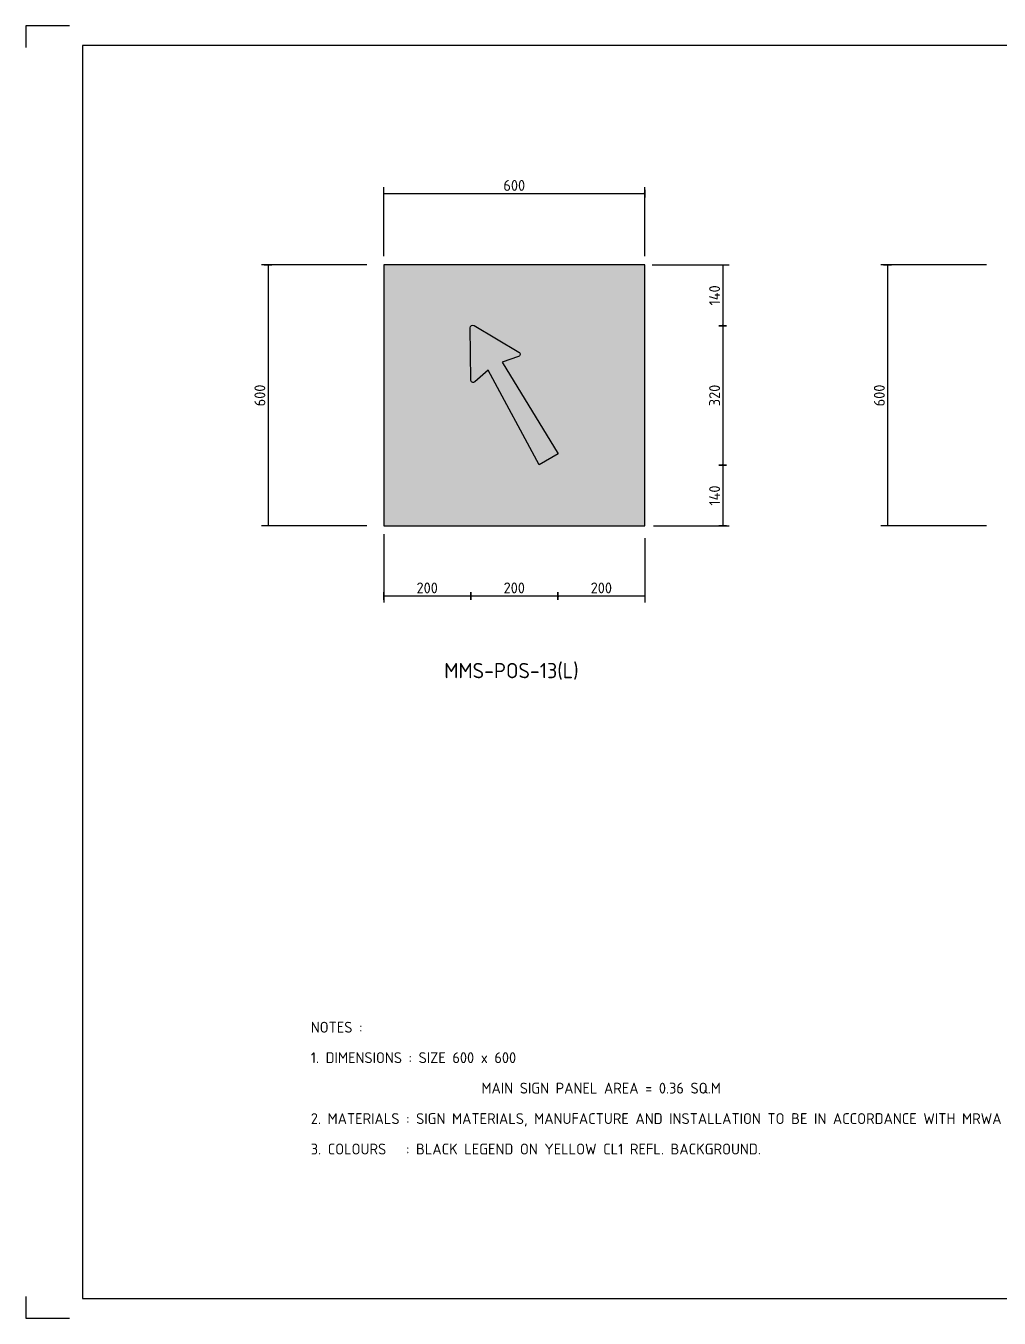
# Model space of a CAD drawing. Extents: x 0 to 420, y 0 to 297.
# Drawn here: x 0 to 223.7, y 0 to 297 of the extents above; entities that cross this region are included whole.
import ezdxf
from ezdxf.enums import TextEntityAlignment as Align

# ---------------------------------------------------------------- set-up
doc = ezdxf.new("R2010")
doc.units = 0
doc.header["$LTSCALE"] = 0.3
doc.header["$MEASUREMENT"] = 0
doc.layers.get('0').update_dxf_attribs({"linetype": 'CONTINUOUS'})
doc.layers.get('DEFPOINTS').update_dxf_attribs({"linetype": 'CONTINUOUS'})
for name, color, linetype in [('L25', 1, 'CONTINUOUS'), ('L35', 3, 'CONTINUOUS'), ('NOTES', 1, 'CONTINUOUS'), ('T25', 1, 'CONTINUOUS'), ('TBLK18', 4, 'CONTINUOUS'), ('TBLK25', 1, 'CONTINUOUS'), ('TBLK35', 3, 'CONTINUOUS'), ('TBLK50', 7, 'CONTINUOUS')]:
    doc.layers.add(name, color=color, linetype=linetype)
doc.layers.add('yellow', color=7, linetype='CONTINUOUS', true_color=0xfedb00)
doc.styles.add('iso', font='iso3098b.shx')
doc.dimstyles.new('SIGNSDIM', dxfattribs={"dimtxt": 2.5, "dimasz": 0.2, "dimexe": 1.5, "dimexo": 2, "dimtad": 1, "dimdec": 4, "dimlfac": 10, "dimrnd": 1, "dimdsep": 46, "dimtxsty": 'iso', "dimblk": 'SGNDIM', "dimcen": 2.5, "dimse2": 1, "dimadec": 0, "dimazin": 0, "dimtfac": 1, "dimtdec": 4, "dimtix": 1, "dimtmove": 0, "dimatfit": 3, "dimldrblk": 'SGNDIM', "dimfxl": 1, "dimtolj": 1, "dimtzin": 0, "dimarcsym": 0})

# ---------------------------------------------------------------- blocks, each defined once
blk = doc.blocks.new('SGNDIM')
for p, q in [((0, 0), (-1, 0)), ((0, 4.5), (0, -4.5))]:
    blk.add_line(p, q)
blk = doc.blocks.new('*D2')
at = {"layer": 'DEFPOINTS', "color": 0, "transparency": 16777216}
for p in [(122.2710472290646, 220.7818762520793), (142.2516035956606, 181.2913300942917), (122.2710472290646, 165.9509098701171)]:
    blk.add_point(p, dxfattribs=at)
at = {"layer": 'T25', "color": 0, "lineweight": -2, "transparency": 16777216}
for p, q in [((142.2516035956606, 179.2913300942917), (142.2516035956606, 164.4509098701171)), ((142.0516035956607, 165.9509098701171), (122.4710472290646, 165.9509098701171))]:
    blk.add_line(p, q, dxfattribs=at)
at = {"layer": 'T25', "color": 0, "lineweight": -2, "transparency": 16777216, "xscale": 0.2, "yscale": 0.2, "zscale": 0.2, "rotation": 180}
blk.add_blockref('SGNDIM', (122.2710472290646, 165.9509098701171), dxfattribs=at)
at = {"layer": 'T25', "color": 0, "lineweight": -2, "transparency": 16777216, "xscale": 0.2, "yscale": 0.2, "zscale": 0.2}
blk.add_blockref('SGNDIM', (142.2516035956606, 165.9509098701171), dxfattribs=at)
at = {"layer": 'T25', "color": 0, "transparency": 16777216, "insert": (132.2613254123626, 167.8259098701171), "char_height": 2.5, "attachment_point": 5, "style": 'iso'}
blk.add_mtext('\\A1;200', dxfattribs=at)
blk = doc.blocks.new('*D3')
at = {"layer": 'DEFPOINTS', "color": 0, "transparency": 16777216}
for p in [(102.2321599622566, 224.0842478800833), (82.25160359566058, 182.1807969158722), (82.25160359566058, 165.9509098701172)]:
    blk.add_point(p, dxfattribs=at)
at = {"layer": 'T25', "color": 0, "lineweight": -2, "transparency": 16777216}
for p, q in [((82.25160359566058, 180.1807969158722), (82.25160359566058, 164.4509098701172)), ((102.0321599622566, 165.9509098701172), (82.45160359566059, 165.9509098701172))]:
    blk.add_line(p, q, dxfattribs=at)
at = {"layer": 'T25', "color": 0, "lineweight": -2, "transparency": 16777216, "xscale": 0.2, "yscale": 0.2, "zscale": 0.2, "rotation": 180}
blk.add_blockref('SGNDIM', (82.25160359566058, 165.9509098701172), dxfattribs=at)
at = {"layer": 'T25', "color": 0, "lineweight": -2, "transparency": 16777216, "xscale": 0.2, "yscale": 0.2, "zscale": 0.2}
blk.add_blockref('SGNDIM', (102.2321599622566, 165.9509098701172), dxfattribs=at)
at = {"layer": 'T25', "color": 0, "transparency": 16777216, "insert": (92.24188177895861, 167.8259098701172), "char_height": 2.5, "attachment_point": 5, "style": 'iso'}
blk.add_mtext('\\A1;200', dxfattribs=at)
blk = doc.blocks.new('*D4')
at = {"layer": 'DEFPOINTS', "color": 0, "transparency": 16777216}
for p in [(141.953355524986, 242.0548077980703), (145.8402021727645, 228.0610642554485), (160.1625795504189, 228.0610642554485)]:
    blk.add_point(p, dxfattribs=at)
at = {"layer": 'T25', "color": 0, "lineweight": -2, "transparency": 16777216}
for p, q in [((143.953355524986, 242.0548077980703), (161.6625795504189, 242.0548077980703)), ((160.1625795504189, 241.8548077980703), (160.1625795504189, 228.2610642554485))]:
    blk.add_line(p, q, dxfattribs=at)
at = {"layer": 'T25', "color": 0, "lineweight": -2, "transparency": 16777216, "xscale": 0.2, "yscale": 0.2, "zscale": 0.2}
for p, rotation in [((160.1625795504189, 242.0548077980703), 90), ((160.1625795504189, 228.0610642554485), 270)]:
    blk.add_blockref('SGNDIM', p, dxfattribs=dict(at, rotation=rotation))
at = {"layer": 'T25', "color": 0, "transparency": 16777216, "insert": (158.2875795504189, 235.0579360267594), "char_height": 2.5, "attachment_point": 5, "rotation": 90, "style": 'iso'}
blk.add_mtext('\\A1;140', dxfattribs=at)
blk = doc.blocks.new('*D5')
at = {"layer": 'DEFPOINTS', "color": 0, "transparency": 16777216}
for p in [(140.8824561574224, 196.0485513406919), (142.2729575167337, 182.0548077980702), (160.1625795504189, 182.0548077980702)]:
    blk.add_point(p, dxfattribs=at)
at = {"layer": 'T25', "color": 0, "lineweight": -2, "transparency": 16777216}
for p, q in [((160.1625795504189, 195.8485513406919), (160.1625795504189, 182.2548077980702)), ((144.2729575167337, 182.0548077980702), (161.6625795504189, 182.0548077980702))]:
    blk.add_line(p, q, dxfattribs=at)
at = {"layer": 'T25', "color": 0, "lineweight": -2, "transparency": 16777216, "xscale": 0.2, "yscale": 0.2, "zscale": 0.2}
for p, rotation in [((160.1625795504189, 196.0485513406919), 90), ((160.1625795504189, 182.0548077980702), 270)]:
    blk.add_blockref('SGNDIM', p, dxfattribs=dict(at, rotation=rotation))
at = {"layer": 'T25', "color": 0, "transparency": 16777216, "insert": (158.2875795504189, 189.0516795693811), "char_height": 2.5, "attachment_point": 5, "rotation": 90, "style": 'iso'}
blk.add_mtext('\\A1;140', dxfattribs=at)
blk = doc.blocks.new('*D6')
at = {"layer": 'DEFPOINTS', "color": 0, "transparency": 16777216}
for p in [(142.2516035956606, 258.4459561455223), (82.25160359566058, 242.0548077980702), (142.2516035956606, 242.0548077980702)]:
    blk.add_point(p, dxfattribs=at)
at = {"layer": 'T25', "color": 0, "lineweight": -2, "transparency": 16777216}
for p, q in [((82.25160359566058, 244.0548077980702), (82.25160359566058, 259.9459561455223)), ((82.45160359566059, 258.4459561455223), (142.0516035956606, 258.4459561455223)), ((142.2516035956606, 244.0548077980702), (142.2516035956606, 259.9459561455223))]:
    blk.add_line(p, q, dxfattribs=at)
at = {"layer": 'T25', "color": 0, "lineweight": -2, "transparency": 16777216, "xscale": 0.2, "yscale": 0.2, "zscale": 0.2, "rotation": 180}
blk.add_blockref('SGNDIM', (82.25160359566058, 258.4459561455223), dxfattribs=at)
at = {"layer": 'T25', "color": 0, "lineweight": -2, "transparency": 16777216, "xscale": 0.2, "yscale": 0.2, "zscale": 0.2}
blk.add_blockref('SGNDIM', (142.2516035956606, 258.4459561455223), dxfattribs=at)
at = {"layer": 'T25', "color": 0, "transparency": 16777216, "insert": (112.2516035956606, 260.3209561455223), "char_height": 2.5, "attachment_point": 5, "style": 'iso'}
blk.add_mtext('\\A1;600', dxfattribs=at)
blk = doc.blocks.new('*D7')
at = {"layer": 'DEFPOINTS', "color": 0, "transparency": 16777216}
for p in [(102.2324487290894, 172.0965802641744), (122.2707584622318, 172.0965802641744), (102.2324487290894, 165.9509098701172)]:
    blk.add_point(p, dxfattribs=at)
at = {"layer": 'T25', "color": 0, "lineweight": -2, "transparency": 16777216}
blk.add_line((122.0707584622318, 165.9509098701172), (102.4324487290894, 165.9509098701172), dxfattribs=at)
at = {"layer": 'T25', "color": 0, "lineweight": -2, "transparency": 16777216, "xscale": 0.2, "yscale": 0.2, "zscale": 0.2, "rotation": 180}
blk.add_blockref('SGNDIM', (102.2324487290894, 165.9509098701172), dxfattribs=at)
at = {"layer": 'T25', "color": 0, "lineweight": -2, "transparency": 16777216, "xscale": 0.2, "yscale": 0.2, "zscale": 0.2}
blk.add_blockref('SGNDIM', (122.2707584622318, 165.9509098701172), dxfattribs=at)
at = {"layer": 'T25', "color": 0, "transparency": 16777216, "insert": (112.2516035956606, 167.8259098701172), "char_height": 2.5, "attachment_point": 5, "style": 'iso'}
blk.add_mtext('\\A1;200', dxfattribs=at)
blk = doc.blocks.new('*D11')
at = {"layer": 'DEFPOINTS', "color": 0, "transparency": 16777216}
for p in [(80.39631848108826, 242.0548077980702), (55.65918362012422, 182.0548077980702), (80.39631848108826, 182.0548077980702)]:
    blk.add_point(p, dxfattribs=at)
at = {"layer": 'T25', "color": 0, "lineweight": -2, "transparency": 16777216}
for p, q in [((78.39631848108826, 242.0548077980702), (54.15918362012424, 242.0548077980702)), ((55.65918362012424, 241.8548077980703), (55.65918362012422, 182.2548077980702)), ((78.39631848108826, 182.0548077980702), (54.15918362012422, 182.0548077980702))]:
    blk.add_line(p, q, dxfattribs=at)
at = {"layer": 'T25', "color": 0, "lineweight": -2, "transparency": 16777216, "xscale": 0.2, "yscale": 0.2, "zscale": 0.2}
for p, rotation in [((55.65918362012424, 242.0548077980702), 90), ((55.65918362012422, 182.0548077980702), 270)]:
    blk.add_blockref('SGNDIM', p, dxfattribs=dict(at, rotation=rotation))
at = {"layer": 'T25', "color": 0, "transparency": 16777216, "insert": (53.7841836201242, 212.0548077980702), "char_height": 2.5, "attachment_point": 5, "rotation": 90, "style": 'iso'}
blk.add_mtext('\\A1;600', dxfattribs=at)
blk = doc.blocks.new('A3BBLK')
at = {"layer": 'TBLK25'}
for p, q in [((10, 297), (0, 297)), ((0, 297), (0, 292)), ((0, 5), (0, 0)), ((0, 0), (10, 0))]:
    blk.add_line(p, q, dxfattribs=at)
at = {"layer": 'TBLK50'}
for p, q in [((415.5000000000002, 292.5), (13, 292.5)), ((13, 292.5), (13, 4.5)), ((13, 4.5), (415.5000000000002, 4.5))]:
    blk.add_line(p, q, dxfattribs=at)
blk = doc.blocks.new('a3_in_vtblk std dwg')
blk.add_blockref('A3BBLK', (-3.741840828297427e-07, 1.894474053187878e-07))
at = {"layer": 'TBLK18', "style": 'iso'}
blk.add_attdef('MR_DIRECTORATE', text='', height=1.5, dxfattribs=at).set_placement((381.4999755770158, 68.11854027699059), align=Align.CENTER)
for tag, p in [('STREET_NAME', (355.5137892048512, 62.09980777502454)), ('SUBURB_POSTCODE', (388.4876002642824, 62.09980777502456)), ('TELEPHONE_NO.', (368.3055848069769, 59.83607470429803)), ('FAX_NO.', (393.555162257961, 59.83607470429804))]:
    blk.add_attdef(tag, p, '', height=1.5, dxfattribs=at)
at = {"layer": 'TBLK25', "style": 'iso'}
for tag, height, p in [('MR_BRANCH', 2, (381.4999755770158, 65.19891003042062)), ('ROAD_SECTION', 1.75, (384.4999996258161, 29.16173915914942)), ('SLK', 1.75, (384.4999996258161, 26.10752480193321)), ('CHAINAGE', 1.75, (384.4999996258161, 19.20540326262937))]:
    blk.add_attdef(tag, text='', height=height, dxfattribs=at).set_placement(p, align=Align.CENTER)
for tag, p, height in [('FILE_NUMBER', (371.7734368758553, 54.23654958023184), 2.5), ('DESIGNED_/_DRAWN', (371.7734368758553, 49.48654958023184), 2), ('VERIFIED', (371.7734368758553, 44.48654958023184), 2), ('APPROVED', (371.7734368758553, 39.48654958023184), 2), ('LOCAL_AUTHORITY', (370.4803377219841, 16.73347307702431), 1.25)]:
    blk.add_attdef(tag, p, '', height=height, dxfattribs=at)
at = {"layer": 'TBLK35', "style": 'iso', "width": 0.9}
for tag, p in [('ROAD_PROJECT&NUMBER', (384.4999996258161, 32.230685934961)), ('DRAWING_DESCRIPTION', (384.4999996258161, 22.28803376023848))]:
    blk.add_attdef(tag, text='', height=2.5, dxfattribs=at).set_placement(p, align=Align.CENTER)
at = {"layer": 'TBLK50', "style": 'iso'}
blk.add_attdef('MRWA_DRG_NUMBER', (356.2877078814561, 6.084560384789711), '', height=5, dxfattribs=at)
blk = doc.blocks.new('*D15')
at = {"layer": 'DEFPOINTS', "color": 0, "transparency": 16777216}
for p in [(128.3082256874877, 228.0611485742811), (128.3082256874877, 196.0484670218594), (160.1625795504189, 196.0484670218594)]:
    blk.add_point(p, dxfattribs=at)
at = {"layer": 'T25', "color": 0, "lineweight": -2, "transparency": 16777216}
blk.add_line((160.1625795504189, 227.8611485742811), (160.1625795504189, 196.2484670218593), dxfattribs=at)
at = {"layer": 'T25', "color": 0, "lineweight": -2, "transparency": 16777216, "xscale": 0.2, "yscale": 0.2, "zscale": 0.2}
for p, rotation in [((160.1625795504189, 228.0611485742811), 90), ((160.1625795504189, 196.0484670218594), 270)]:
    blk.add_blockref('SGNDIM', p, dxfattribs=dict(at, rotation=rotation))
at = {"layer": 'T25', "color": 0, "transparency": 16777216, "insert": (158.2875795504189, 212.0548077980703), "char_height": 2.5, "attachment_point": 5, "rotation": 90, "style": 'iso'}
blk.add_mtext('\\A1;320', dxfattribs=at)
blk = doc.blocks.new('*D23')
at = {"layer": 'DEFPOINTS', "color": 0, "transparency": 16777216}
for p in [(222.76375982928, 242.0548077980702), (198.026624968316, 182.0548077980702), (222.76375982928, 182.0548077980702)]:
    blk.add_point(p, dxfattribs=at)
at = {"layer": 'T25', "color": 0, "lineweight": -2, "transparency": 16777216}
for p, q in [((220.76375982928, 242.0548077980702), (196.526624968316, 242.0548077980702)), ((198.026624968316, 241.8548077980702), (198.026624968316, 182.2548077980702)), ((220.76375982928, 182.0548077980702), (196.526624968316, 182.0548077980702))]:
    blk.add_line(p, q, dxfattribs=at)
at = {"layer": 'T25', "color": 0, "lineweight": -2, "transparency": 16777216, "xscale": 0.2, "yscale": 0.2, "zscale": 0.2}
for p, rotation in [((198.026624968316, 242.0548077980702), 90), ((198.026624968316, 182.0548077980702), 270)]:
    blk.add_blockref('SGNDIM', p, dxfattribs=dict(at, rotation=rotation))
at = {"layer": 'T25', "color": 0, "transparency": 16777216, "insert": (196.1516249683159, 212.0548077980703), "char_height": 2.5, "attachment_point": 5, "rotation": 90, "style": 'iso'}
blk.add_mtext('\\A1;600', dxfattribs=at)

msp = doc.modelspace()

# ---------------------------------------------------------------- hatches: boundary and pattern name
at = {"layer": 'L25'}
h = msp.add_hatch(color=256, dxfattribs=at)
edge = h.paths.add_edge_path()
edge.add_arc((102.7095083058265, 227.6019714870945), 0.5772731904904718, 419.4990421955631, 540.5009578044355, ccw=False)
edge.add_line((103.0025049107483, 228.099362003654), (113.3225718123612, 222.0201456453424))
edge.add_arc((113.0295752074394, 221.5227551287828), 0.5772731904904936, 288.7659641018745, 419.4990421955631, ccw=False)
edge.add_line((113.2152858933821, 220.9761694743921), (109.4687410556035, 219.7032245916463))
edge.add_line((109.4687410556035, 219.7032245916463), (122.3709500108976, 198.6764586493991))
edge.add_line((122.3709500108976, 198.6764586493991), (117.9924087118059, 196.1485066517106))
edge.add_line((117.9924087118059, 196.1485066517106), (106.2337997240374, 217.8355303430539))
edge.add_line((106.2337997240374, 217.8355303430539), (103.193193716544, 215.1894564005289))
edge.add_arc((102.8142306564199, 215.6249232023869), 0.577273190490492, 180.5009578044357, 311.03127691470155, ccw=False)
edge.add_line((102.236979531017, 215.6198759575819), (102.1322571804236, 227.5969242422894))
at = {"layer": 'yellow'}
h = msp.add_hatch(color=256, dxfattribs=at)
h.paths.add_polyline_path([(142.2516035956606, 182.0548077980702), (142.2516035956606, 242.0548077980702), (82.25160359566058, 242.0548077980702), (82.25160359566058, 182.0548077980702)])
edge = h.paths.add_edge_path(flags=16)
edge.add_arc((102.7095083058265, 227.6019714870944), 0.5772731904904713, 59.499042195562424, 180.5009578044343, ccw=False)
edge.add_line((103.0025049107483, 228.099362003654), (113.3225718123612, 222.0201456453424))
edge.add_arc((113.0295752074394, 221.5227551287828), 0.5772731904904914, -71.23403589812489, 59.499042195563675, ccw=False)
edge.add_line((113.2152858933821, 220.9761694743921), (109.4687410556035, 219.7032245916463))
edge.add_line((109.4687410556035, 219.7032245916463), (122.3709500108976, 198.6764586493991))
edge.add_line((122.3709500108976, 198.6764586493991), (117.9924087118059, 196.1485066517106))
edge.add_line((117.9924087118059, 196.1485066517106), (106.2337997240374, 217.8355303430539))
edge.add_line((106.2337997240374, 217.8355303430539), (103.193193716544, 215.1894564005289))
edge.add_arc((102.8142306564199, 215.6249232023869), 0.5772731904904774, 180.5009578044371, 311.03127691470155, ccw=False)
edge.add_line((102.236979531017, 215.6198759575819), (102.1322571804236, 227.5969242422894))

# ---------------------------------------------------------------- linework, layer by layer
at = {"layer": 'L25'}
msp.add_lwpolyline([(142.2516035956606, 182.0548077980702), (142.2516035956606, 242.0548077980702), (82.25160359566058, 242.0548077980702), (82.25160359566058, 182.0548077980702)], close=True, dxfattribs=at)
msp.add_lwpolyline([(102.1322571804236, 227.5969242422894, -0.583193964588741), (103.0025049107483, 228.099362003654), (113.3225718123612, 222.0201456453424, -0.6415763171050193), (113.2152858933821, 220.9761694743921), (109.4687410556035, 219.7032245916463), (122.3709500108976, 198.6764586493991), (117.9924087118059, 196.1485066517106), (106.2337997240374, 217.8355303430539), (103.193193716544, 215.1894564005289, -0.6403281606920553), (102.236979531017, 215.6198759575819)], format="xyb", close=True, dxfattribs=at)

# ---------------------------------------------------------------- block references
msp.add_blockref('a3_in_vtblk std dwg', (3.741840828297427e-07, -1.894474053187878e-07))

# ---------------------------------------------------------------- texts
at = {"layer": 'L35', "style": 'iso'}
msp.add_text('MMS-POS-13(L)', height=3.5, dxfattribs=at).set_placement((111.6026753778458, 147.0677336037727), align=Align.CENTER)
at = {"layer": 'NOTES', "style": 'iso'}
for s, p in [('NOTES :', (65.48780339709009, 65.6117313551037)), ('1. DIMENSIONS : SIZE 600 x 600', (65.48780339709009, 58.6117313551037)), ('0.36 SQ.M', (145.4878033970901, 51.61173135510369)), ('2. MATERIALS : SIGN MATERIALS, MANUFACTURE AND INSTALLATION TO BE IN ACCORDANCE WITH MRWA SPECIFICATION 601.', (65.48780339709009, 44.6117313551037)), ('3. COLOURS   : BLACK LEGEND ON YELLOW CL1 REFL. BACKGROUND.', (65.48780339709009, 37.6117313551037))]:
    msp.add_text(s, height=2.5, dxfattribs=at).set_placement(p)
msp.add_text('MAIN SIGN PANEL AREA = ', height=2.5, dxfattribs=at).set_placement((145.4878033970901, 51.61173135510369), align=Align.RIGHT)

# ---------------------------------------------------------------- dimensions: what is measured, and where the dimension line sits
at = {"layer": 'T25'}
dim = msp.add_linear_dim(base=(142.2516035956606, 258.4459561455223), p1=(82.25160359566058, 242.0548077980702), p2=(142.2516035956606, 242.0548077980702), dimstyle='SIGNSDIM', override={"dimse2": 0}, dxfattribs=at)
dim.commit()
dim.dimension.update_dxf_attribs({"geometry": '*D6', "text_midpoint": (112.2516035956606, 260.3209561455223)})
for base, p1, p2, angle, override, picture, middle in [((55.65918362012422, 182.0548077980702), (80.39631848108826, 242.0548077980702), (80.39631848108826, 182.0548077980702), 90, {"dimse2": 0}, '*D11', (53.7841836201242, 212.0548077980702)), ((198.026624968316, 182.0548077980702), (222.76375982928, 242.0548077980702), (222.76375982928, 182.0548077980702), 90, {"dimse2": 0}, '*D23', (196.1516249683159, 212.0548077980703)), ((160.1625795504189, 196.0484670218594), (128.3082256874877, 228.0611485742811), (128.3082256874877, 196.0484670218594), 90, {"dimse1": 1}, '*D15', (158.2875795504189, 212.0548077980703)), ((82.25160359566058, 165.9509098701172), (102.2321599622566, 224.0842478800833), (82.25160359566058, 182.1807969158722), 180, {"dimse1": 1, "dimse2": 0}, '*D3', (92.24188177895861, 167.8259098701172)), ((160.1625795504189, 182.0548077980702), (140.8824561574224, 196.0485513406919), (142.2729575167337, 182.0548077980702), 90, {"dimse1": 1, "dimse2": 0}, '*D5', (158.2875795504189, 189.0516795693811)), ((102.2324487290894, 165.9509098701172), (122.2707584622318, 172.0965802641744), (102.2324487290894, 172.0965802641744), 180, {"dimse1": 1}, '*D7', (112.2516035956606, 167.8259098701172))]:
    dim = msp.add_linear_dim(base=base, p1=p1, p2=p2, angle=angle, dimstyle='SIGNSDIM', override=override, dxfattribs=at)
    dim.commit()
    dim.dimension.update_dxf_attribs({"geometry": picture, "text_midpoint": middle})
for base, p1, p2, angle, picture, middle in [((160.1625795504189, 228.0610642554485), (141.953355524986, 242.0548077980703), (145.8402021727645, 228.0610642554485), 90, '*D4', (158.2875795504189, 235.0579360267594)), ((122.2710472290646, 165.9509098701171), (142.2516035956606, 181.2913300942917), (122.2710472290646, 220.7818762520793), 180, '*D2', (132.2613254123626, 167.8259098701171))]:
    dim = msp.add_linear_dim(base=base, p1=p1, p2=p2, angle=angle, dimstyle='SIGNSDIM', dxfattribs=at)
    dim.commit()
    dim.dimension.update_dxf_attribs({"geometry": picture, "text_midpoint": middle})

doc.saveas('drawing.dxf')
